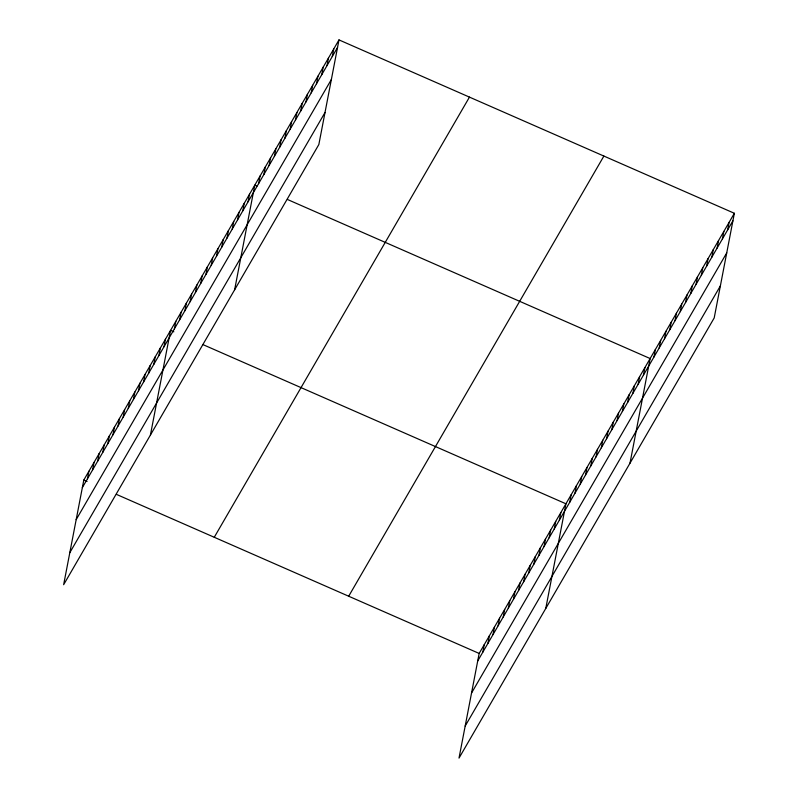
<?xml version="1.0" encoding="UTF-8"?>
<svg xmlns="http://www.w3.org/2000/svg" width="798" height="798" viewBox="0 0 798 798"><rect width="100%" height="100%" fill="white"/><g stroke="black" fill="none" stroke-linecap="round" stroke-linejoin="round"><path stroke-width="1.2" d="M338.99 39.9L83.8 480.057L63.641 584.715L318.841 144.558L338.99 39.9L734.36 213.285L714.2 317.943L459.01 758.1L479.159 653.442L734.36 213.285M87.451 478.8L88.897 471.249M92.548 469.992L94.004 462.451M97.655 461.194L99.112 453.643M102.762 452.386L104.209 444.845M107.86 443.588L109.316 436.037M112.967 434.78L114.423 427.239M118.074 425.982L119.52 418.431M123.171 417.174L124.628 409.633M128.279 408.377L129.735 400.825M133.386 399.569L134.832 392.027M138.483 390.771L139.939 383.22M143.59 381.963L145.046 374.422M148.697 373.165L150.144 365.614M153.795 364.357L155.251 356.816M158.902 355.559L160.358 348.008M164.009 346.751L165.455 339.21M150.413 435.06L170.563 330.402L173.824 331.828M174.373 328.876L175.829 321.325M179.64 319.789L181.086 312.247M184.897 310.711L186.353 303.17M190.163 301.634L191.62 294.093M195.43 292.557L196.877 285.016M200.687 283.48L202.143 275.928M205.954 274.402L207.41 266.851M211.221 265.325L212.667 257.774M216.477 256.248L217.934 248.697M221.744 247.171L223.201 239.619M227.011 238.093L228.457 230.542M232.268 229.016L233.724 221.465M237.535 219.929L238.991 212.388M242.801 210.852L244.248 203.31M248.058 201.774L249.515 194.233M234.622 289.804L254.781 185.156L256.956 186.104M258.592 183.62L260.038 176.069M263.849 174.543L265.305 166.991M269.116 165.465L270.572 157.914M274.382 156.388L275.829 148.837M279.639 147.311L281.096 139.76M284.906 138.234L286.362 130.682M290.173 129.146L291.619 121.605M295.43 120.069L296.886 112.528M300.696 110.992L302.153 103.451M305.963 101.915L307.41 94.373M311.22 92.837L312.676 85.286M316.487 83.76L317.943 76.209M321.754 74.683L323.2 67.132M327.01 65.606L328.467 58.055M332.277 56.528L333.734 48.977M482.81 652.185L484.266 644.644M487.917 643.388L489.374 635.836M493.024 634.58L494.471 627.038M498.122 625.782L499.578 618.231M503.229 616.974L504.685 609.433M508.336 608.176L509.782 600.625M513.433 599.368L514.89 591.817M518.54 590.57L519.997 583.019M523.648 581.762L525.094 574.211M528.745 572.964L530.201 565.413M533.852 564.156L535.308 556.605M538.959 555.358L540.406 547.807M544.056 546.55L545.513 538.999M549.164 537.742L550.62 530.201M554.271 528.944L555.717 521.393M559.368 520.136L560.824 512.595M545.772 608.445L565.932 503.787L203.181 344.706M569.742 502.261L571.188 494.71M574.999 493.184L576.455 485.633M580.266 484.107L581.722 476.556M585.533 475.029L586.979 467.478M590.789 465.942L592.246 458.401M596.056 456.865L597.512 449.324M601.323 447.788L602.769 440.247M606.58 438.71L608.036 431.169M611.847 429.633L613.303 422.082M617.113 420.556L618.56 413.005M622.37 411.479L623.827 403.928M627.637 402.401L629.093 394.85M632.904 393.324L634.35 385.773M638.161 384.247L639.617 376.696M643.427 375.17L644.884 367.619M629.991 463.199L650.141 358.541L287.4 199.46M653.951 357.005L655.407 349.464M659.218 347.928L660.674 340.387M664.485 338.851L665.931 331.31M669.741 329.774L671.198 322.222M675.008 320.696L676.465 313.145M680.275 311.619L681.721 304.068M685.532 302.542L686.988 294.991M690.799 293.464L692.255 285.913M696.065 284.387L697.512 276.836M701.322 275.3L702.779 267.759M706.589 266.223L708.045 258.682M711.856 257.146L713.302 249.604M717.113 248.068L718.569 240.527M722.38 238.991L723.836 231.44M727.636 229.914L729.093 222.363M82.344 487.598L337.544 47.451M76.169 519.648L331.37 79.491M69.815 552.665L325.005 112.508M214.263 537.273L469.463 97.117M348.686 596.226L603.886 156.069M477.703 660.993L732.903 220.837M471.538 693.033L726.739 252.886M465.174 726.05L720.375 285.903M83.8 480.057L87.062 481.483M116.408 494.361L479.159 653.442"/></g></svg>
